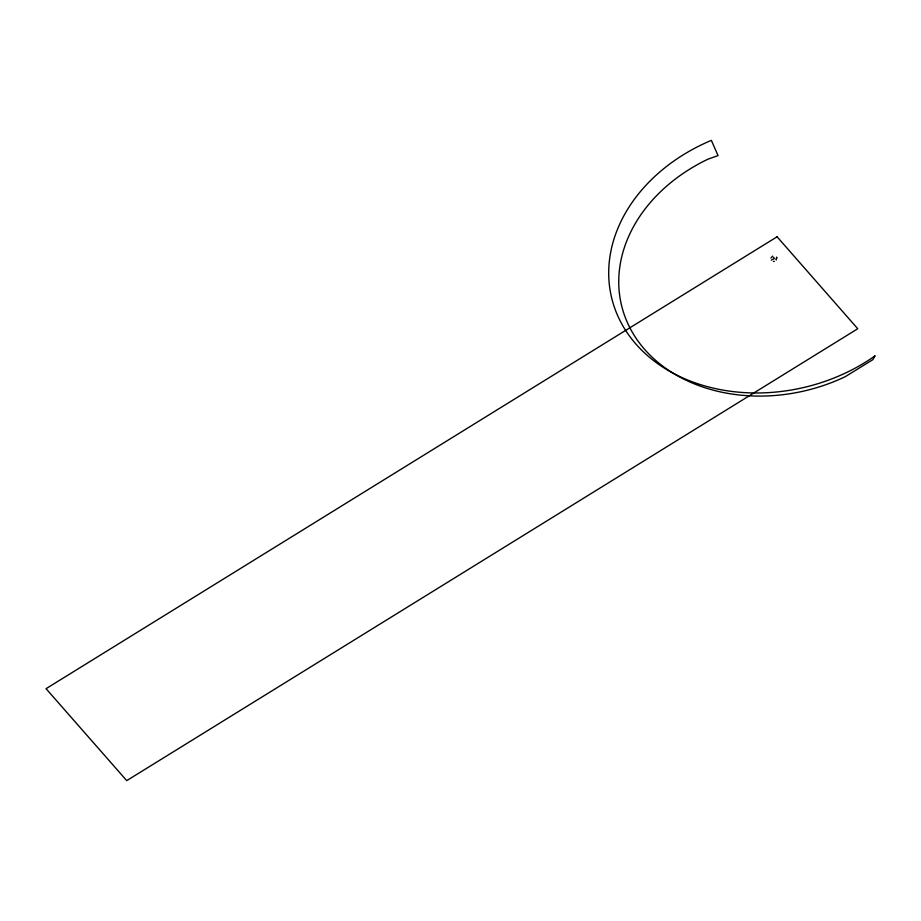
<?xml version="1.0" encoding="UTF-8"?>
<svg xmlns="http://www.w3.org/2000/svg" width="921" height="921" viewBox="0 0 921 921"><rect width="100%" height="100%" fill="white"/><g stroke="black" fill="none" stroke-linecap="round" stroke-linejoin="round"><path stroke-width="1.38" d="M770.981 257.995L772.673 256.13M771.291 260.148L774.4 258.49L773.536 257.316M773.433 261.38L774.354 261.414M776.668 257.316L776.23 259.941L776.714 257.316M874.95 355.932L872.889 359.639L845.294 376.666A159.598 126.108 -13.6 0 1 634.431 335.739A159.598 126.108 -13.6 0 1 708.053 159.137L718.046 155.603L711.357 140.372A167.438 132.302 -13.6 0 0 630.701 337.662A167.438 132.302 -13.6 0 0 874.95 355.932M777.082 236.789L46.05 688.678L126.73 780.628L857.75 328.739L777.082 236.789"/></g></svg>
